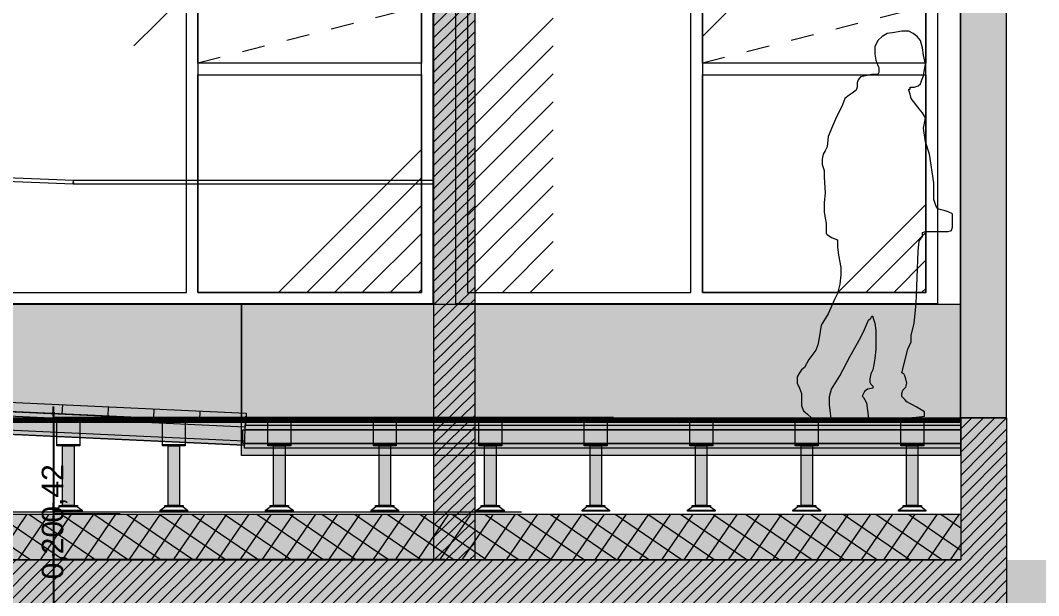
# Model space of a CAD drawing. Header units: metres. Extents: x 1838950 to 1842843, y 5171318 to 5174224.
# Drawn here: x 1840992.116 to 1840996.557, y 5171440.326 to 5171442.836 of the extents above; entities that cross this region are included whole.
import ezdxf

# ---------------------------------------------------------------- set-up
doc = ezdxf.new("R2010")
doc.units = ezdxf.units.M
doc.header["$LTSCALE"] = 0.0254
doc.header["$PDMODE"] = 1
doc.header["$PDSIZE"] = -2
doc.linetypes.add('ACAD_ISO03W100', pattern=[0.295275590551181, 0.1181102362204724, -0.1771653543307086])
doc.layers.get('0').update_dxf_attribs({"lineweight": 18})
doc.layers.get('DEFPOINTS').update_dxf_attribs({"lineweight": 18})
for name, color, linetype, lineweight in [('B BATI-murs', 7, 'Continuous', 35), ('B GÈnÈral_Hatch', 7, 'Continuous', 5), ('B Général', 7, 'Continuous', 5), ('C ANNOTATIONS-cotation', 7, 'Continuous', 5), ('Cotation', 7, 'Continuous', 5), ('Général', 7, 'Continuous', 5)]:
    doc.layers.add(name, color=color, linetype=linetype, lineweight=lineweight)
doc.styles.add('Arial', font='arial.ttf')
doc.dimstyles.new('100é', dxfattribs={"dimtxt": 302.065972222221, "dimasz": 0.0001240234375, "dimexe": 0, "dimexo": 2.499999999999999e-06, "dimgap": 1e-07, "dimtad": 1, "dimzin": 3, "dimtxsty": 'Arial', "dimblk": 'VW_FILLEDARROW-2', "dimblk1": 'VW_FILLEDARROW-2', "dimblk2": 'VW_FILLEDARROW-2', "dimcen": 0, "dimdle": 1e-06, "dimazin": 0, "dimtfac": 1, "dimtix": 1, "dimtmove": 0, "dimatfit": 0, "dimldrblk": 'VW_FILLEDARROW-2', "dimfxl": 1, "dimfrac": 2, "dimtolj": 1, "dimtzin": 3, "dimarcsym": 0})
pattern_1 = [(0, (0.005291666661738418, -0.00705555555637693), (0.003527777774492279, -0.004409722221811535), [])]
pattern_2 = [(-135, (0, 0), (2.4384, 0), [3.448418350490555, -3.448418350490555]), (-135, (0, 0.12192), (2.4384, 0), [4.176793274481169, -2.72004342649994]), (-135, (0, 0.6095999999999999), (2.4384, 0), [3.448418350490555, -3.448418350490555]), (-135, (0, 0.73152), (2.4384, 0), [3.051505398349092, -3.845331302632017]), (-135, (0, 0.4876799999999999), (2.4384, 0), [0.8621045876226386, -0.8621045876226386]), (-135, (0, 0.85344), (2.4384, 0), [2.298945566993703, -4.597891133987406]), (-135, (0, 0.9753599999999999), (2.4384, 0), [2.298945566993703, -4.597891133987406]), (-135, (0, 1.09728), (2.4384, 0), [2.298945566993703, -4.597891133987406]), (-135, (0, 1.2192), (2.4384, 0), [2.298945566993703, -4.597891133987406]), (-135, (0, 0.36576), (2.4384, 0), [4.597891133987406, -2.298945566993703]), (-135, (0, 0.24384), (2.4384, 0), [5.003172247992726, -1.893664452988383])]
pattern_3 = [(45, (0, 0), (0.02425347222222122, -0.02645833333333338), [])]

# ---------------------------------------------------------------- blocks, each defined once
blk = doc.blocks.new('F Passerelle-4')
at = {"layer": 'B Général', "linetype": 'Continuous', "lineweight": 5}
h = blk.add_hatch(dxfattribs=at)
h.set_pattern_fill('H_VERRE', style=0, pattern_type=2)
h.set_pattern_definition(pattern_2)
h.paths.add_polyline_path([(-1, -1.051411797111934), (-0.02499889889848418, -1.051411797111934), (-0.02499889889848418, 1.048652293227195), (-1, 1.048545895445122)])
h = blk.add_hatch(dxfattribs=at)
h.set_pattern_fill('H_VERRE', style=0, pattern_type=2)
h.set_pattern_definition(pattern_2)
h.paths.add_polyline_path([(0.025, 1.048652293227195), (1, 1.048652293227195), (1, -0.05142930810581674), (0.025, -0.05142930810581674)])
h = blk.add_hatch(dxfattribs=at)
h.set_pattern_fill('H_VERRE', style=0, pattern_type=2)
h.set_pattern_definition(pattern_2)
h.paths.add_polyline_path([(0.025, -0.1014293081058167), (1, -0.1014293081058167), (1, -1.051411797111933), (0.025, -1.051411797111933)])
at = {"layer": 'B Général', "color": 7, "linetype": 'Continuous', "lineweight": 5, "flags": 128}
for points in [[(1.05, 1.098588202888066), (1.05, -1.101411797111933), (-1.05, -1.101411797111933), (-1.05, 1.098588202888066)], [(-0.02499994183177478, 1.048652293227195), (-1, 1.048652293227194), (-1, -1.051475887451062), (-0.02499749548142427, -1.051475887451062)], [(0.025, 1.048652293227195), (1, 1.048652293227195), (1, -0.05142930810581674), (0.025, -0.05142930810581674)], [(1, -1.051475887451062), (1, 1.048652293227195), (0.025, 1.048652293227195), (0.025, -1.051475887451062)], [(0.025, -0.1014293081058167), (1, -0.1014293081058167), (1, -1.051411797111933), (0.025, -1.051411797111933)]]:
    blk.add_lwpolyline(points, close=True, dxfattribs=at)
at = {"layer": 'B Général', "color": 9, "linetype": 'Continuous', "lineweight": 5, "true_color": 0xbbbbbb, "flags": 128}
blk.add_lwpolyline([(-1, -1.051411797111934), (-0.02499889889848418, -1.051411797111934), (-0.02499889889848418, 1.048652293227195), (-1, 1.048545895445122)], close=True, dxfattribs=at)
at = {"layer": 'Cotation', "color": 7, "linetype": 'ACAD_ISO03W100', "lineweight": 5, "flags": 128}
blk.add_lwpolyline([(0.025, 1.048652293227195), (1, 0.1985655869003531), (0.025, -0.05142930810581674)], dxfattribs=at)
blk = doc.blocks.new('Groupe-1-5')
at = {"layer": 'B Général', "color": 7, "linetype": 'Continuous', "lineweight": 5, "flags": 128}
for points in [[(88.02684509614951, -49.86794673651954), (76.3848421292654, -49.40358935401134), (76.38644426404868, -49.41892456020051), (88.02564945538613, -49.8831703495633)], [(89.5982963045744, -49.86794673651958), (88.02624587948864, -49.86794673651954), (88.0265443400169, -49.88320590608616), (89.59821697407737, -49.88320590608617)]]:
    blk.add_lwpolyline(points, close=True, dxfattribs=at)
at = {"layer": 'B Général', "color": 7}
for p in [(88.54484212905722, -49.30511255699522), (90.74484212905722, -49.30511255699522)]:
    blk.add_blockref('F Passerelle-4', p, dxfattribs=at)
blk = doc.blocks.new('Groupe-2-1-5')
at = {"layer": 'B Général', "linetype": 'Continuous', "lineweight": 0, "true_color": 0xeeeeee}
for points in [[(76.38484212907939, -50.40738458440924), (88.75984212907939, -50.40738458440924), (88.75984212907939, -50.90738458440924), (76.38484212907939, -50.90738458440924)], [(88.75984212907939, -50.40738458440924), (91.89484212606145, -50.40738458440924), (91.89484212606145, -51.06738458440924), (88.75984212907939, -51.06738458440924)]]:
    blk.add_hatch(color=7, dxfattribs=at).paths.add_polyline_path(points)
at = {"layer": 'B Général', "linetype": 'Continuous', "lineweight": 0, "true_color": 0xddba99}
blk.add_hatch(color=31, dxfattribs=at).paths.add_polyline_path([(78.88426039418678, -50.42507034672567), (88.77999357823839, -50.88368626705373), (88.77814177327743, -50.92364337929155), (78.88240858922582, -50.46502745896351)])
at = {"layer": 'B Général', "linetype": 'Continuous', "lineweight": 0, "true_color": 0xaaaaaa}
for points in [[(78.88715685884218, -50.46526162516111), (88.77619020052083, -50.92356704253627), (88.77156068811841, -51.02345982313085), (78.88252734643976, -50.56515440575569)], [(88.76621679855359, -50.9561102359296), (91.89484212606145, -50.9561102359296), (91.89484212606145, -51.01617262160472), (88.76621679855359, -51.01617262160472)]]:
    blk.add_hatch(color=253, dxfattribs=at).paths.add_polyline_path(points)
at = {"layer": 'B Général', "linetype": 'Continuous', "lineweight": 0, "true_color": 0x777777}
for points in [[(78.88477405497288, -50.46515119455756), (88.77661130816921, -50.92358655869285), (88.77568540568872, -50.94356511481178), (78.8838481524924, -50.48512975067649)], [(78.8833827193843, -50.54517258095862), (88.77288085962293, -51.00349953933743), (88.77194886182322, -51.02360961651775), (78.8824507215846, -50.56528265813895)], [(88.77621749327147, -50.9361102359296), (91.89484212606145, -50.9361102359296), (91.89484212606145, -50.9561102359296), (88.77621749327147, -50.9561102359296)], [(88.77263314065463, -51.01617262160472), (91.89484212606145, -51.01617262160472), (91.89484212606145, -51.03617262160473), (88.77263314065463, -51.03617262160473)]]:
    blk.add_hatch(color=8, dxfattribs=at).paths.add_polyline_path(points)
at = {"layer": 'B Général', "linetype": 'Continuous', "lineweight": 5, "true_color": 0x808080}
h = blk.add_hatch(dxfattribs=at)
h.set_pattern_fill('BOIS FIL HOR', color=8, style=0, pattern_type=2)
h.set_pattern_definition(pattern_1)
h.paths.add_polyline_path([(88.28455237907869, -50.90368290777899), (88.64885484635516, -50.90368290777899), (88.64885484635516, -50.923682907779), (88.28455237907869, -50.923682907779)])
h = blk.add_hatch(dxfattribs=at)
h.set_pattern_fill('BOIS FIL HOR', color=8, style=0, pattern_type=2)
h.set_pattern_definition(pattern_1)
h.paths.add_polyline_path([(88.64885484635516, -50.90368290777899), (89.01315731363165, -50.90368290777899), (89.01315731363165, -50.923682907779), (88.64885484635516, -50.923682907779)])
h = blk.add_hatch(dxfattribs=at)
h.set_pattern_fill('BOIS FIL HOR', color=8, style=0, pattern_type=2)
h.set_pattern_definition(pattern_1)
h.paths.add_polyline_path([(89.01315731363165, -50.90368290777899), (91.89484212606145, -50.90368290777899), (91.89484212606145, -50.923682907779), (89.01315731363165, -50.923682907779)])
at = {"layer": 'B Général', "color": 7, "linetype": 'Continuous', "lineweight": 5}
for p, q in [((87.97847085010252, -50.84653984477354), (87.97661904514158, -50.88649695701136)), ((88.17825641129168, -50.85579886957832), (88.17640460633073, -50.89575598181614)), ((88.37804197248084, -50.86505789438311), (88.3761901675199, -50.90501500662092)), ((88.57782753366999, -50.8743169191879), (88.57597572870904, -50.91427403142571)), ((88.77703215212229, -50.8961111702334), (88.77518034716134, -50.93606828247121)), ((88.77703215212229, -50.8961111702334), (88.77675865309446, -50.9361414287691))]:
    blk.add_line(p, q, dxfattribs=at)
at = {"layer": 'B Général', "color": 7, "linetype": 'Continuous', "lineweight": 5, "flags": 128}
for points in [[(76.38484212907939, -50.40738458440924), (88.75984212907939, -50.40738458440924), (88.75984212907939, -50.90738458440924), (76.38484212907939, -50.90738458440924)], [(78.88426039418678, -50.42507034672567), (88.77999357823839, -50.88368626705373), (88.77814177327743, -50.92364337929155), (78.88240858922582, -50.46502745896351)], [(88.75984212907939, -50.40738458440924), (91.89484212606145, -50.40738458440924), (91.89484212606145, -51.06738458440924), (88.75984212907939, -51.06738458440924)], [(78.88715685884218, -50.46526162516111), (88.77619020052083, -50.92356704253627), (88.77156068811841, -51.02345982313085), (78.88252734643976, -50.56515440575569)], [(78.88477405497288, -50.46515119455756), (88.77661130816921, -50.92358655869285), (88.77568540568872, -50.94356511481178), (78.8838481524924, -50.48512975067649)], [(78.8833827193843, -50.54517258095862), (88.77288085962293, -51.00349953933743), (88.77194886182322, -51.02360961651775), (78.8824507215846, -50.56528265813895)], [(88.76621679855359, -50.9561102359296), (91.89484212606145, -50.9561102359296), (91.89484212606145, -51.01617262160472), (88.76621679855359, -51.01617262160472)], [(88.77621749327147, -50.9361102359296), (91.89484212606145, -50.9361102359296), (91.89484212606145, -50.9561102359296), (88.77621749327147, -50.9561102359296)], [(88.77263314065463, -51.01617262160472), (91.89484212606145, -51.01617262160472), (91.89484212606145, -51.03617262160473), (88.77263314065463, -51.03617262160473)]]:
    blk.add_lwpolyline(points, close=True, dxfattribs=at)
at = {"layer": 'B Général', "flags": 128}
for points in [[(88.28455237907869, -50.90368290777899), (88.64885484635516, -50.90368290777899), (88.64885484635516, -50.923682907779), (88.28455237907869, -50.923682907779)], [(88.64885484635516, -50.90368290777899), (89.01315731363165, -50.90368290777899), (89.01315731363165, -50.923682907779), (88.64885484635516, -50.923682907779)], [(89.01315731363165, -50.90368290777899), (91.89484212606145, -50.90368290777899), (91.89484212606145, -50.923682907779), (89.01315731363165, -50.923682907779)]]:
    blk.add_lwpolyline(points, close=True, dxfattribs=at)
at = {"layer": 'B Général', "color": 7}
blk.add_blockref('Groupe-1-5', (0, 0), dxfattribs=at)
blk = doc.blocks.new('Groupe-159-1-5')
at = {"layer": 'B BATI-murs', "linetype": 'Continuous', "lineweight": 0}
for points in [[(87.95482911530522, -51.02126381688357), (88.05482911530521, -51.02126381688357), (88.05482911530521, -51.02626381688357), (87.95482911530522, -51.02626381688357)], [(87.97982911530521, -51.02626381688357), (88.02982911530522, -51.02626381688357), (88.02982911530522, -51.28626381717912), (87.97982911530521, -51.28626381717912)], [(87.9648291153052, -51.28626381717912), (88.0448291153052, -51.28626381717912), (88.0448291153052, -51.29126381717912), (87.9648291153052, -51.29126381717912)], [(87.94482911530521, -51.30626381717912), (88.06482911530522, -51.30626381717912), (88.06482911530522, -51.31126381717912), (87.94482911530521, -51.31126381717912)]]:
    blk.add_hatch(color=7, dxfattribs=at).paths.add_polyline_path(points)
at = {"layer": 'B BATI-murs', "color": 7, "linetype": 'Continuous', "lineweight": 13}
for p, q in [((87.94482911530521, -51.30626381717912), (87.9648291153052, -51.29126381717912)), ((88.0448291153052, -51.29126381717912), (88.06482911530522, -51.30626381717912))]:
    blk.add_line(p, q, dxfattribs=at)
at = {"layer": 'B BATI-murs', "color": 7, "linetype": 'Continuous', "lineweight": 13, "flags": 128}
for points in [[(87.95482911530522, -51.02126381688357), (88.05482911530521, -51.02126381688357), (88.05482911530521, -51.02626381688357), (87.95482911530522, -51.02626381688357)], [(87.97982911530521, -51.02626381688357), (88.02982911530522, -51.02626381688357), (88.02982911530522, -51.28626381717912), (87.97982911530521, -51.28626381717912)], [(87.9648291153052, -51.28626381717912), (88.0448291153052, -51.28626381717912), (88.0448291153052, -51.29126381717912), (87.9648291153052, -51.29126381717912)], [(87.94482911530521, -51.30626381717912), (88.06482911530522, -51.30626381717912), (88.06482911530522, -51.31126381717912), (87.94482911530521, -51.31126381717912)]]:
    blk.add_lwpolyline(points, close=True, dxfattribs=at)
blk = doc.blocks.new('Groupe-160-1-5')
at = {"layer": 'B BATI-murs', "linetype": 'Continuous', "lineweight": 0}
for points in [[(88.4148291153052, -51.02126381688357), (88.5148291153052, -51.02126381688357), (88.5148291153052, -51.02626381688357), (88.4148291153052, -51.02626381688357)], [(88.4398291153052, -51.02626381688357), (88.4898291153052, -51.02626381688357), (88.4898291153052, -51.28626381717912), (88.4398291153052, -51.28626381717912)], [(88.4248291153052, -51.28626381717912), (88.5048291153052, -51.28626381717912), (88.5048291153052, -51.29126381717912), (88.4248291153052, -51.29126381717912)], [(88.4048291153052, -51.30626381717912), (88.5248291153052, -51.30626381717912), (88.5248291153052, -51.31126381717912), (88.4048291153052, -51.31126381717912)]]:
    blk.add_hatch(color=7, dxfattribs=at).paths.add_polyline_path(points)
at = {"layer": 'B BATI-murs', "color": 7, "linetype": 'Continuous', "lineweight": 13}
for p, q in [((88.4048291153052, -51.30626381717912), (88.4248291153052, -51.29126381717912)), ((88.5048291153052, -51.29126381717912), (88.5248291153052, -51.30626381717912))]:
    blk.add_line(p, q, dxfattribs=at)
at = {"layer": 'B BATI-murs', "color": 7, "linetype": 'Continuous', "lineweight": 13, "flags": 128}
for points in [[(88.4148291153052, -51.02126381688357), (88.5148291153052, -51.02126381688357), (88.5148291153052, -51.02626381688357), (88.4148291153052, -51.02626381688357)], [(88.4398291153052, -51.02626381688357), (88.4898291153052, -51.02626381688357), (88.4898291153052, -51.28626381717912), (88.4398291153052, -51.28626381717912)], [(88.4248291153052, -51.28626381717912), (88.5048291153052, -51.28626381717912), (88.5048291153052, -51.29126381717912), (88.4248291153052, -51.29126381717912)], [(88.4048291153052, -51.30626381717912), (88.5248291153052, -51.30626381717912), (88.5248291153052, -51.31126381717912), (88.4048291153052, -51.31126381717912)]]:
    blk.add_lwpolyline(points, close=True, dxfattribs=at)
blk = doc.blocks.new('Groupe-161-1-5')
at = {"layer": 'B BATI-murs', "linetype": 'Continuous', "lineweight": 0}
for points in [[(88.8748291153052, -51.02126381688357), (88.9748291153052, -51.02126381688357), (88.9748291153052, -51.02626381688357), (88.8748291153052, -51.02626381688357)], [(88.8998291153052, -51.02626381688357), (88.94982911530519, -51.02626381688357), (88.94982911530519, -51.28626381717912), (88.8998291153052, -51.28626381717912)], [(88.8848291153052, -51.28626381717912), (88.96482911530519, -51.28626381717912), (88.96482911530519, -51.29126381717912), (88.8848291153052, -51.29126381717912)], [(88.8648291153052, -51.30626381717912), (88.9848291153052, -51.30626381717912), (88.9848291153052, -51.31126381717912), (88.8648291153052, -51.31126381717912)]]:
    blk.add_hatch(color=7, dxfattribs=at).paths.add_polyline_path(points)
at = {"layer": 'B BATI-murs', "color": 7, "linetype": 'Continuous', "lineweight": 13}
for p, q in [((88.8648291153052, -51.30626381717912), (88.8848291153052, -51.29126381717912)), ((88.96482911530519, -51.29126381717912), (88.9848291153052, -51.30626381717912))]:
    blk.add_line(p, q, dxfattribs=at)
at = {"layer": 'B BATI-murs', "color": 7, "linetype": 'Continuous', "lineweight": 13, "flags": 128}
for points in [[(88.8748291153052, -51.02126381688357), (88.9748291153052, -51.02126381688357), (88.9748291153052, -51.02626381688357), (88.8748291153052, -51.02626381688357)], [(88.8998291153052, -51.02626381688357), (88.94982911530519, -51.02626381688357), (88.94982911530519, -51.28626381717912), (88.8998291153052, -51.28626381717912)], [(88.8848291153052, -51.28626381717912), (88.96482911530519, -51.28626381717912), (88.96482911530519, -51.29126381717912), (88.8848291153052, -51.29126381717912)], [(88.8648291153052, -51.30626381717912), (88.9848291153052, -51.30626381717912), (88.9848291153052, -51.31126381717912), (88.8648291153052, -51.31126381717912)]]:
    blk.add_lwpolyline(points, close=True, dxfattribs=at)
blk = doc.blocks.new('Groupe-162-1-5')
at = {"layer": 'B BATI-murs', "linetype": 'Continuous', "lineweight": 0}
for points in [[(89.3348291153052, -51.02126381688357), (89.43482911530519, -51.02126381688357), (89.43482911530519, -51.02626381688357), (89.3348291153052, -51.02626381688357)], [(89.3598291153052, -51.02626381688357), (89.4098291153052, -51.02626381688357), (89.4098291153052, -51.28626381717912), (89.3598291153052, -51.28626381717912)], [(89.3448291153052, -51.28626381717912), (89.4248291153052, -51.28626381717912), (89.4248291153052, -51.29126381717912), (89.3448291153052, -51.29126381717912)], [(89.32482911530519, -51.30626381717912), (89.4448291153052, -51.30626381717912), (89.4448291153052, -51.31126381717912), (89.32482911530519, -51.31126381717912)]]:
    blk.add_hatch(color=7, dxfattribs=at).paths.add_polyline_path(points)
at = {"layer": 'B BATI-murs', "color": 7, "linetype": 'Continuous', "lineweight": 13}
for p, q in [((89.32482911530519, -51.30626381717912), (89.3448291153052, -51.29126381717912)), ((89.4248291153052, -51.29126381717912), (89.4448291153052, -51.30626381717912))]:
    blk.add_line(p, q, dxfattribs=at)
at = {"layer": 'B BATI-murs', "color": 7, "linetype": 'Continuous', "lineweight": 13, "flags": 128}
for points in [[(89.3348291153052, -51.02126381688357), (89.43482911530519, -51.02126381688357), (89.43482911530519, -51.02626381688357), (89.3348291153052, -51.02626381688357)], [(89.3598291153052, -51.02626381688357), (89.4098291153052, -51.02626381688357), (89.4098291153052, -51.28626381717912), (89.3598291153052, -51.28626381717912)], [(89.3448291153052, -51.28626381717912), (89.4248291153052, -51.28626381717912), (89.4248291153052, -51.29126381717912), (89.3448291153052, -51.29126381717912)], [(89.32482911530519, -51.30626381717912), (89.4448291153052, -51.30626381717912), (89.4448291153052, -51.31126381717912), (89.32482911530519, -51.31126381717912)]]:
    blk.add_lwpolyline(points, close=True, dxfattribs=at)
blk = doc.blocks.new('Groupe-163-1-5')
at = {"layer": 'B BATI-murs', "linetype": 'Continuous', "lineweight": 0}
for points in [[(89.79482911530519, -51.02126381688357), (89.8948291153052, -51.02126381688357), (89.8948291153052, -51.02626381688357), (89.79482911530519, -51.02626381688357)], [(89.8198291153052, -51.02626381688357), (89.8698291153052, -51.02626381688357), (89.8698291153052, -51.28626381717912), (89.8198291153052, -51.28626381717912)], [(89.8048291153052, -51.28626381717912), (89.8848291153052, -51.28626381717912), (89.8848291153052, -51.29126381717912), (89.8048291153052, -51.29126381717912)], [(89.7848291153052, -51.30626381717912), (89.9048291153052, -51.30626381717912), (89.9048291153052, -51.31126381717912), (89.7848291153052, -51.31126381717912)]]:
    blk.add_hatch(color=7, dxfattribs=at).paths.add_polyline_path(points)
at = {"layer": 'B BATI-murs', "color": 7, "linetype": 'Continuous', "lineweight": 13}
for p, q in [((89.7848291153052, -51.30626381717912), (89.8048291153052, -51.29126381717912)), ((89.8848291153052, -51.29126381717912), (89.9048291153052, -51.30626381717912))]:
    blk.add_line(p, q, dxfattribs=at)
at = {"layer": 'B BATI-murs', "color": 7, "linetype": 'Continuous', "lineweight": 13, "flags": 128}
for points in [[(89.79482911530519, -51.02126381688357), (89.8948291153052, -51.02126381688357), (89.8948291153052, -51.02626381688357), (89.79482911530519, -51.02626381688357)], [(89.8198291153052, -51.02626381688357), (89.8698291153052, -51.02626381688357), (89.8698291153052, -51.28626381717912), (89.8198291153052, -51.28626381717912)], [(89.8048291153052, -51.28626381717912), (89.8848291153052, -51.28626381717912), (89.8848291153052, -51.29126381717912), (89.8048291153052, -51.29126381717912)], [(89.7848291153052, -51.30626381717912), (89.9048291153052, -51.30626381717912), (89.9048291153052, -51.31126381717912), (89.7848291153052, -51.31126381717912)]]:
    blk.add_lwpolyline(points, close=True, dxfattribs=at)
blk = doc.blocks.new('Groupe-164-1-5')
at = {"layer": 'B BATI-murs', "linetype": 'Continuous', "lineweight": 0}
for points in [[(90.2548291153052, -51.02126381688357), (90.3548291153052, -51.02126381688357), (90.3548291153052, -51.02626381688357), (90.2548291153052, -51.02626381688357)], [(90.2798291153052, -51.02626381688357), (90.3298291153052, -51.02626381688357), (90.3298291153052, -51.28626381717912), (90.2798291153052, -51.28626381717912)], [(90.2648291153052, -51.28626381717912), (90.3448291153052, -51.28626381717912), (90.3448291153052, -51.29126381717912), (90.2648291153052, -51.29126381717912)], [(90.2448291153052, -51.30626381717912), (90.3648291153052, -51.30626381717912), (90.3648291153052, -51.31126381717912), (90.2448291153052, -51.31126381717912)]]:
    blk.add_hatch(color=7, dxfattribs=at).paths.add_polyline_path(points)
at = {"layer": 'B BATI-murs', "color": 7, "linetype": 'Continuous', "lineweight": 13}
for p, q in [((90.2448291153052, -51.30626381717912), (90.2648291153052, -51.29126381717912)), ((90.3448291153052, -51.29126381717912), (90.3648291153052, -51.30626381717912))]:
    blk.add_line(p, q, dxfattribs=at)
at = {"layer": 'B BATI-murs', "color": 7, "linetype": 'Continuous', "lineweight": 13, "flags": 128}
for points in [[(90.2548291153052, -51.02126381688357), (90.3548291153052, -51.02126381688357), (90.3548291153052, -51.02626381688357), (90.2548291153052, -51.02626381688357)], [(90.2798291153052, -51.02626381688357), (90.3298291153052, -51.02626381688357), (90.3298291153052, -51.28626381717912), (90.2798291153052, -51.28626381717912)], [(90.2648291153052, -51.28626381717912), (90.3448291153052, -51.28626381717912), (90.3448291153052, -51.29126381717912), (90.2648291153052, -51.29126381717912)], [(90.2448291153052, -51.30626381717912), (90.3648291153052, -51.30626381717912), (90.3648291153052, -51.31126381717912), (90.2448291153052, -51.31126381717912)]]:
    blk.add_lwpolyline(points, close=True, dxfattribs=at)
blk = doc.blocks.new('Groupe-165-1-5')
at = {"layer": 'B BATI-murs', "linetype": 'Continuous', "lineweight": 0}
for points in [[(90.71482911530519, -51.02126381688357), (90.8148291153052, -51.02126381688357), (90.8148291153052, -51.02626381688357), (90.71482911530519, -51.02626381688357)], [(90.7398291153052, -51.02626381688357), (90.7898291153052, -51.02626381688357), (90.7898291153052, -51.28626381717912), (90.7398291153052, -51.28626381717912)], [(90.7248291153052, -51.28626381717912), (90.8048291153052, -51.28626381717912), (90.8048291153052, -51.29126381717912), (90.7248291153052, -51.29126381717912)], [(90.7048291153052, -51.30626381717912), (90.82482911530519, -51.30626381717912), (90.82482911530519, -51.31126381717912), (90.7048291153052, -51.31126381717912)]]:
    blk.add_hatch(color=7, dxfattribs=at).paths.add_polyline_path(points)
at = {"layer": 'B BATI-murs', "color": 7, "linetype": 'Continuous', "lineweight": 13}
for p, q in [((90.7048291153052, -51.30626381717912), (90.7248291153052, -51.29126381717912)), ((90.8048291153052, -51.29126381717912), (90.82482911530519, -51.30626381717912))]:
    blk.add_line(p, q, dxfattribs=at)
at = {"layer": 'B BATI-murs', "color": 7, "linetype": 'Continuous', "lineweight": 13, "flags": 128}
for points in [[(90.71482911530519, -51.02126381688357), (90.8148291153052, -51.02126381688357), (90.8148291153052, -51.02626381688357), (90.71482911530519, -51.02626381688357)], [(90.7398291153052, -51.02626381688357), (90.7898291153052, -51.02626381688357), (90.7898291153052, -51.28626381717912), (90.7398291153052, -51.28626381717912)], [(90.7248291153052, -51.28626381717912), (90.8048291153052, -51.28626381717912), (90.8048291153052, -51.29126381717912), (90.7248291153052, -51.29126381717912)], [(90.7048291153052, -51.30626381717912), (90.82482911530519, -51.30626381717912), (90.82482911530519, -51.31126381717912), (90.7048291153052, -51.31126381717912)]]:
    blk.add_lwpolyline(points, close=True, dxfattribs=at)
blk = doc.blocks.new('Groupe-166-1-5')
at = {"layer": 'B BATI-murs', "linetype": 'Continuous', "lineweight": 0}
for points in [[(91.1748291153052, -51.02126381688357), (91.2748291153052, -51.02126381688357), (91.2748291153052, -51.02626381688357), (91.1748291153052, -51.02626381688357)], [(91.19982911530519, -51.02626381688357), (91.2498291153052, -51.02626381688357), (91.2498291153052, -51.28626381717912), (91.19982911530519, -51.28626381717912)], [(91.18482911530519, -51.28626381717912), (91.2648291153052, -51.28626381717912), (91.2648291153052, -51.29126381717912), (91.18482911530519, -51.29126381717912)], [(91.1648291153052, -51.30626381717912), (91.2848291153052, -51.30626381717912), (91.2848291153052, -51.31126381717912), (91.1648291153052, -51.31126381717912)]]:
    blk.add_hatch(color=7, dxfattribs=at).paths.add_polyline_path(points)
at = {"layer": 'B BATI-murs', "color": 7, "linetype": 'Continuous', "lineweight": 13}
for p, q in [((91.1648291153052, -51.30626381717912), (91.18482911530519, -51.29126381717912)), ((91.2648291153052, -51.29126381717912), (91.2848291153052, -51.30626381717912))]:
    blk.add_line(p, q, dxfattribs=at)
at = {"layer": 'B BATI-murs', "color": 7, "linetype": 'Continuous', "lineweight": 13, "flags": 128}
for points in [[(91.1748291153052, -51.02126381688357), (91.2748291153052, -51.02126381688357), (91.2748291153052, -51.02626381688357), (91.1748291153052, -51.02626381688357)], [(91.19982911530519, -51.02626381688357), (91.2498291153052, -51.02626381688357), (91.2498291153052, -51.28626381717912), (91.19982911530519, -51.28626381717912)], [(91.18482911530519, -51.28626381717912), (91.2648291153052, -51.28626381717912), (91.2648291153052, -51.29126381717912), (91.18482911530519, -51.29126381717912)], [(91.1648291153052, -51.30626381717912), (91.2848291153052, -51.30626381717912), (91.2848291153052, -51.31126381717912), (91.1648291153052, -51.31126381717912)]]:
    blk.add_lwpolyline(points, close=True, dxfattribs=at)
blk = doc.blocks.new('Groupe-167-1-5')
at = {"layer": 'B BATI-murs', "linetype": 'Continuous', "lineweight": 0}
for points in [[(91.6348291153052, -51.02126381688357), (91.7348291153052, -51.02126381688357), (91.7348291153052, -51.02626381688357), (91.6348291153052, -51.02626381688357)], [(91.6598291153052, -51.02626381688357), (91.7098291153052, -51.02626381688357), (91.7098291153052, -51.28626381717912), (91.6598291153052, -51.28626381717912)], [(91.6448291153052, -51.28626381717912), (91.7248291153052, -51.28626381717912), (91.7248291153052, -51.29126381717912), (91.6448291153052, -51.29126381717912)], [(91.6248291153052, -51.30626381717912), (91.7448291153052, -51.30626381717912), (91.7448291153052, -51.31126381717912), (91.6248291153052, -51.31126381717912)]]:
    blk.add_hatch(color=7, dxfattribs=at).paths.add_polyline_path(points)
at = {"layer": 'B BATI-murs', "color": 7, "linetype": 'Continuous', "lineweight": 13}
for p, q in [((91.6248291153052, -51.30626381717912), (91.6448291153052, -51.29126381717912)), ((91.7248291153052, -51.29126381717912), (91.7448291153052, -51.30626381717912))]:
    blk.add_line(p, q, dxfattribs=at)
at = {"layer": 'B BATI-murs', "color": 7, "linetype": 'Continuous', "lineweight": 13, "flags": 128}
for points in [[(91.6348291153052, -51.02126381688357), (91.7348291153052, -51.02126381688357), (91.7348291153052, -51.02626381688357), (91.6348291153052, -51.02626381688357)], [(91.6598291153052, -51.02626381688357), (91.7098291153052, -51.02626381688357), (91.7098291153052, -51.28626381717912), (91.6598291153052, -51.28626381717912)], [(91.6448291153052, -51.28626381717912), (91.7248291153052, -51.28626381717912), (91.7248291153052, -51.29126381717912), (91.6448291153052, -51.29126381717912)], [(91.6248291153052, -51.30626381717912), (91.7448291153052, -51.30626381717912), (91.7448291153052, -51.31126381717912), (91.6248291153052, -51.31126381717912)]]:
    blk.add_lwpolyline(points, close=True, dxfattribs=at)
blk = doc.blocks.new('Groupe-172-1-5')
at = {"layer": 'B Général', "linetype": 'Continuous', "lineweight": 5, "true_color": 0x808080}
h = blk.add_hatch(dxfattribs=at)
h.set_pattern_fill('BOIS FIL HOR', color=8, style=0, pattern_type=2)
h.set_pattern_definition(pattern_1)
h.paths.add_polyline_path([(84.42484862251834, -50.90368290777899), (89.99181410295432, -50.90368290777899), (89.99181410295432, -50.923682907779), (84.42484862251834, -50.923682907779)])
h = blk.add_hatch(dxfattribs=at)
h.set_pattern_fill('BOIS FIL HOR', color=8, style=0, pattern_type=2)
h.set_pattern_definition(pattern_1)
h.paths.add_polyline_path([(90.17023002926797, -50.90321531394842), (91.89671906355301, -50.90321531394842), (91.89671906355301, -50.92321531394841), (90.17023002926797, -50.92321531394841)])
at = {"layer": 'B Général', "flags": 128}
for points in [[(84.42484862251834, -50.90368290777899), (89.99181410295432, -50.90368290777899), (89.99181410295432, -50.923682907779), (84.42484862251834, -50.923682907779)], [(90.17023002926797, -50.90321531394842), (91.89671906355301, -50.90321531394842), (91.89671906355301, -50.92321531394841), (90.17023002926797, -50.92321531394841)]]:
    blk.add_lwpolyline(points, close=True, dxfattribs=at)
at = {"layer": 'Général', "color": 7, "linetype": 'Continuous', "lineweight": 5, "flags": 128}
for points in [[(87.9548291153052, -50.92126381688357), (88.0548291153052, -50.92126381688357), (88.0548291153052, -51.02126381688357), (87.9548291153052, -51.02126381688357)], [(88.4148291153052, -50.92126381688357), (88.5148291153052, -50.92126381688357), (88.5148291153052, -51.02126381688357), (88.4148291153052, -51.02126381688357)], [(88.8748291153052, -50.92126381688357), (88.9748291153052, -50.92126381688357), (88.9748291153052, -51.02126381688357), (88.8748291153052, -51.02126381688357)], [(89.3348291153052, -50.92126381688357), (89.43482911530519, -50.92126381688357), (89.43482911530519, -51.02126381688357), (89.3348291153052, -51.02126381688357)], [(89.79482911530519, -50.92126381688357), (89.8948291153052, -50.92126381688357), (89.8948291153052, -51.02126381688357), (89.79482911530519, -51.02126381688357)], [(90.2548291153052, -50.92126381688357), (90.3548291153052, -50.92126381688357), (90.3548291153052, -51.02126381688357), (90.2548291153052, -51.02126381688357)], [(90.71482911530519, -50.92126381688357), (90.8148291153052, -50.92126381688357), (90.8148291153052, -51.02126381688357), (90.71482911530519, -51.02126381688357)], [(91.1748291153052, -50.92126381688357), (91.2748291153052, -50.92126381688357), (91.2748291153052, -51.02126381688357), (91.1748291153052, -51.02126381688357)], [(91.6348291153052, -50.92126381688357), (91.7348291153052, -50.92126381688357), (91.7348291153052, -51.02126381688357), (91.6348291153052, -51.02126381688357)]]:
    blk.add_lwpolyline(points, close=True, dxfattribs=at)
at = {"layer": 'Général', "color": 7}
for name in ['Groupe-159-1-5', 'Groupe-160-1-5', 'Groupe-161-1-5', 'Groupe-162-1-5', 'Groupe-163-1-5', 'Groupe-164-1-5', 'Groupe-165-1-5', 'Groupe-166-1-5', 'Groupe-167-1-5']:
    blk.add_blockref(name, (0, 0), dxfattribs=at)
blk = doc.blocks.new('Homme 20PN-4')
at = {"layer": 'B Général', "color": 7, "linetype": 'Continuous', "lineweight": 5, "flags": 128}
blk.add_lwpolyline([(-0.1467481130287499, 1.700312688611972), (-0.1151845902065563, 1.700312688611972), (-0.08362106738436224, 1.695811585079991), (-0.05205754456216841, 1.69131048154801), (-0.02951217111774407, 1.677807170952067), (-0.01147587236220446, 1.659802756824144), (0.002051351704450134, 1.632796135632259), (0.002051351704450134, 1.601288410908392), (-0.002457722984434595, 1.574281789716508), (-0.01147587236220446, 1.551776272056603), (-0.01598494705108948, 1.542774064992641), (-0.01598494705108948, 1.529270754396699), (-0.01598494705108948, 1.520268547332737), (-0.01147587236220446, 1.511266340268775), (0.01557857577110439, 1.511266340268775), (0.04263302390441388, 1.506765236736794), (0.06517839734883835, 1.502264133204814), (0.07419654672660754, 1.48876082260887), (0.07870562141549255, 1.475257512012929), (0.07870562141549255, 1.457253097885004), (0.08321469610437728, 1.443749787289062), (0.1012509948599169, 1.430246476693119), (0.1147782189265716, 1.421244269629157), (0.1328145176821112, 1.407740959033214), (0.1463417417487654, 1.371732130777368), (0.1688871151931898, 1.326721095457559), (0.1869234139487294, 1.286211163669731), (0.2049597127042684, 1.241200128349922), (0.2094687873931531, 1.196189093030114), (0.2184869367709228, 1.17818467890219), (0.2275050861486924, 1.164681368306247), (0.2320141608375771, 1.142175850646343), (0.2320141608375771, 1.119670332986439), (0.2229960114598078, 1.092663711794553), (0.2229960114598078, 1.065657090602668), (0.2184869367709228, 0.9936394340909742), (0.2229960114598078, 0.9531295023031462), (0.2229960114598078, 0.9126195705153184), (0.2184869367709228, 0.885612949323433), (0.2139778620820382, 0.8631074316635285), (0.2139778620820382, 0.8406019140036242), (0.2139778620820382, 0.8315997069396626), (0.2139778620820382, 0.8180963963437199), (0.2094687873931531, 0.813595292811739), (0.1914324886376138, 0.8000919822157961), (0.1643780405043047, 0.7910897751518347), (0.1643780405043047, 0.7595820504279684), (0.15986896581542, 0.7235732221721216), (0.1508508164376501, 0.6695599797883508), (0.1508508164376501, 0.6380522550644848), (0.1553598911265352, 0.5975423232766568), (0.1643780405043047, 0.557032391488829), (0.1779052645709596, 0.5300257702969436), (0.2049597127042684, 0.4670103208492116), (0.2365232355264621, 0.4174981819974217), (0.2410323102153468, 0.3904915608055367), (0.2455413849042318, 0.3634849396136516), (0.2500504595931164, 0.3319772148897854), (0.2590686089708858, 0.3094716972298811), (0.2906321317930801, 0.268961765442053), (0.3086684305486194, 0.2329529371862062), (0.3221956546152743, 0.2239507301222445), (0.3312138039930435, 0.2104474195263019), (0.3402319533708134, 0.1924430053983783), (0.3402319533708134, 0.165436384206493), (0.3312138039930435, 0.1429308665465887), (0.3221956546152743, 0.1204253488866843), (0.3221956546152743, 0.06641210650291382), (0.3131775052375038, 0.04390658884300928), (0.2951412064819648, 0.03040327824706669), (0.2771049077264253, 0.01239886411914319), (0.2545595342820016, 0.003396657055181386), (0.2320141608375771, -0.001104446476799402), (0.2229960114598078, -0.001104446476799402), (0.2139778620820382, -0.00560555000878019), (0.2049597127042684, -0.001104446476799402), (0.1959415633264989, -0.001104446476799402), (0.1914324886376138, -0.001104446476799402), (0.1959415633264989, 0.03490438177904748), (0.200450638015384, 0.0709132100348946), (0.200450638015384, 0.1069220382907417), (0.1914324886376138, 0.1384297630146077), (0.1553598911265352, 0.1969441089303592), (0.1102691442376868, 0.2824650760379958), (0.06517839734883835, 0.3634849396136516), (0.04714209859329868, 0.3994937678694986), (0.02910579983775894, 0.4400036996573262), (0.02008765045998912, 0.449005906721288), (0.01557857577110439, 0.4580081137852497), (0.01106950108221994, 0.4580081137852497), (0.01106950108221994, 0.4535070102532687), (0.002051351704450134, 0.4265003890613835), (-0.002457722984434595, 0.3949926643375177), (-0.002457722984434595, 0.3544827325496896), (-0.002457722984434595, 0.3139728007618619), (0.002051351704450134, 0.2734628689740341), (0.006560426393335206, 0.2464562477821488), (0.01106950108221994, 0.2239507301222445), (0.02008765045998912, 0.205946315994321), (0.02459672514887421, 0.1834407983344165), (0.02459672514887421, 0.169937487738474), (0.02008765045998912, 0.1609352806745121), (0.01106950108221994, 0.1519330736105504), (0.01106950108221994, 0.1429308665465887), (0.03361487452664404, 0.1384297630146077), (0.04714209859329868, 0.129427555950646), (0.05616024797106851, 0.1114231418227224), (0.05616024797106851, 0.1069220382907417), (0.05616024797106851, 0.1069220382907417), (0.05165117328218344, 0.1024209347587607), (0.03812394921552879, 0.07991541709885652), (0.02910579983775894, 0.01239886411914319), (0.02008765045998912, 0.007897760587162402), (-0.006966797673319667, 0.007897760587162402), (-0.0340212458066288, 0.007897760587162402), (-0.06558476862882268, 0.007897760587162402), (-0.1196936648954408, 0.01239886411914319), (-0.1783116358509438, 0.01689996765112398), (-0.2143842333620228, 0.02140107118310477), (-0.2143842333620228, 0.03940548531102849), (-0.1783116358509438, 0.06191100297093268), (-0.1377299636509801, 0.08441652063083731), (-0.1287118142732103, 0.09341872769479911), (-0.1151845902065563, 0.1069220382907417), (-0.1151845902065563, 0.1204253488866843), (-0.1196936648954408, 0.1339286594826269), (-0.1332208889620954, 0.1474319700785694), (-0.1377299636509801, 0.165436384206493), (-0.1332208889620954, 0.1834407983344165), (-0.1287118142732103, 0.1969441089303592), (-0.1242027395843255, 0.205946315994321), (-0.1151845902065563, 0.2104474195263019), (-0.1422390383398652, 0.3139728007618619), (-0.1557662624065198, 0.345480525485728), (-0.1557662624065198, 0.3724871466776132), (-0.1692934864731743, 0.4265003890613835), (-0.1783116358509438, 0.51202135616902), (-0.1828207105398285, 0.6245489444685419), (-0.1873297852287136, 0.741577636300045), (-0.1918388599175983, 0.7865886716198538), (-0.2053660839842531, 0.8045930857477774), (-0.2053660839842531, 0.8225974998757009), (-0.2188933080509076, 0.8270986034076815), (-0.2414386814953317, 0.8270986034076815), (-0.2684931296286411, 0.8270986034076815), (-0.295547577761951, 0.8270986034076815), (-0.318092951206375, 0.8270986034076815), (-0.3316201752730297, 0.8315997069396626), (-0.3361292499619145, 0.8451030175356052), (-0.3361292499619145, 0.8586063281315478), (-0.3361292499619145, 0.8721096387274905), (-0.3361292499619145, 0.885612949323433), (-0.3361292499619145, 0.8991162599193756), (-0.3361292499619145, 0.9036173634513566), (-0.318092951206375, 0.9126195705153184), (-0.3045657271397203, 0.9171206740472992), (-0.2865294283841809, 0.92162177757928), (-0.2730022043175261, 0.926122881111261), (-0.2639840549397562, 0.9396261917072034), (-0.2549659055619862, 0.966632812899089), (-0.2549659055619862, 0.9891383305589931), (-0.2549659055619862, 1.016144951750878), (-0.2549659055619862, 1.038650469410783), (-0.2369296068064472, 1.164681368306247), (-0.2188933080509076, 1.218694610690018), (-0.2098751586731379, 1.277208956605769), (-0.2143842333620228, 1.299714474265673), (-0.2188933080509076, 1.322219991925578), (-0.2053660839842531, 1.344725509585483), (-0.1918388599175983, 1.362729923713406), (-0.1557662624065198, 1.407740959033214), (-0.151257187717635, 1.425745373161138), (-0.1467481130287499, 1.443749787289062), (-0.1467481130287499, 1.448250890821043), (-0.151257187717635, 1.448250890821043), (-0.151257187717635, 1.457253097885004), (-0.1692934864731743, 1.457253097885004), (-0.1873297852287136, 1.461754201416985), (-0.1963479346064833, 1.470756408480947), (-0.2008570092953682, 1.48425971907689), (-0.2098751586731379, 1.506765236736794), (-0.2143842333620228, 1.533771857928679), (-0.2188933080509076, 1.556277375588584), (-0.2098751586731379, 1.596787307376412), (-0.2053660839842531, 1.628295032100278), (-0.1963479346064833, 1.659802756824144), (-0.1828207105398285, 1.677807170952067), (-0.1647844117842895, 1.69131048154801), (-0.1467481130287499, 1.700312688611972), (-0.1467481130287499, 1.700312688611972)], close=True, dxfattribs=at)
blk = doc.blocks.new('VW_FILLEDARROW-2')
at = {"linetype": 'Continuous', "lineweight": 0, "transparency": 16777216}
blk.add_hatch(color=0, dxfattribs=at).paths.add_polyline_path([(-1, 0.1227845609029044), (0, 0), (-1, -0.1227845609029047)])
at = {"color": 0, "lineweight": 20, "transparency": 16777216, "flags": 128}
blk.add_lwpolyline([(-1, 0.1227845609029044), (0, 0), (-1, -0.1227845609029047)], close=True, dxfattribs=at)
blk = doc.blocks.new('*D1733')
at = {"layer": 'C ANNOTATIONS-cotation', "color": 0, "linetype": 'Continuous', "lineweight": -2, "transparency": 16777216}
for p, q in [((1840992.260898739, 5171441.12675665), (1840992.260898739, 5171441.151561338)), ((1840994.702896238, 5171441.101951963), (1840992.260898739, 5171441.101951963)), ((1840992.260898739, 5171441.101951963), (1840992.260898739, 5171440.681951963)), ((1840992.55157573, 5171440.681951963), (1840992.260898739, 5171440.681951963)), ((1840992.260898739, 5171440.657147276), (1840992.260898739, 5171440.632342588))]:
    blk.add_line(p, q, dxfattribs=at)
at = {"layer": 'DEFPOINTS', "color": 0, "linetype": 'Continuous', "transparency": 16777216}
for p in [(1840994.702898738, 5171441.101951963), (1840992.260898739, 5171440.681951963), (1840992.55157823, 5171440.681951963)]:
    blk.add_point(p, dxfattribs=at)
at = {"layer": 'C ANNOTATIONS-cotation', "color": 0, "linetype": 'Continuous', "lineweight": -2, "transparency": 16777216, "xscale": 0.0248046875, "yscale": 0.0248046875, "zscale": 0.0248046875}
for p, rotation in [((1840992.260898739, 5171441.101951963), 270), ((1840992.260898739, 5171440.681951963), 90)]:
    blk.add_blockref('VW_FILLEDARROW-2', p, dxfattribs=dict(at, rotation=rotation))
at = {"layer": 'C ANNOTATIONS-cotation', "color": 0, "linetype": 'Continuous', "lineweight": 5, "transparency": 16777216, "insert": (1840992.265254292, 5171440.772190279), "char_height": 0.09377775410353535, "attachment_point": 5, "rotation": 90, "style": 'Arial'}
blk.add_mtext('\\A1;0,42', dxfattribs=at)
blk = doc.blocks.new('*D1734')
at = {"layer": 'C ANNOTATIONS-cotation', "color": 0, "linetype": 'Continuous', "lineweight": -2, "transparency": 16777216}
for p, q in [((1840992.260898739, 5171440.70675665), (1840992.260898739, 5171440.731561339)), ((1840992.55157573, 5171440.681951963), (1840992.260898739, 5171440.681951963)), ((1840992.260898739, 5171440.681951963), (1840992.260898739, 5171440.481951963)), ((1840993.967318549, 5171440.481951963), (1840992.260898739, 5171440.481951963)), ((1840992.260898739, 5171440.457147276), (1840992.260898739, 5171440.432342588))]:
    blk.add_line(p, q, dxfattribs=at)
at = {"layer": 'DEFPOINTS', "color": 0, "linetype": 'Continuous', "transparency": 16777216}
for p in [(1840992.55157823, 5171440.681951963), (1840992.260898739, 5171440.481951963), (1840993.967321049, 5171440.481951963)]:
    blk.add_point(p, dxfattribs=at)
at = {"layer": 'C ANNOTATIONS-cotation', "color": 0, "linetype": 'Continuous', "lineweight": -2, "transparency": 16777216, "xscale": 0.0248046875, "yscale": 0.0248046875, "zscale": 0.0248046875}
for p, rotation in [((1840992.260898739, 5171440.681951963), 270), ((1840992.260898739, 5171440.481951963), 90)]:
    blk.add_blockref('VW_FILLEDARROW-2', p, dxfattribs=dict(at, rotation=rotation))
at = {"layer": 'C ANNOTATIONS-cotation', "color": 0, "linetype": 'Continuous', "lineweight": 5, "transparency": 16777216, "insert": (1840992.265254292, 5171440.524922589), "char_height": 0.09377775410353535, "attachment_point": 5, "rotation": 90, "style": 'Arial'}
blk.add_mtext('\\A1;0,20', dxfattribs=at)
blk = doc.blocks.new('*D1735')
at = {"layer": 'C ANNOTATIONS-cotation', "color": 0, "linetype": 'Continuous', "lineweight": -2, "transparency": 16777216}
for p, q in [((1840992.260898739, 5171440.50675665), (1840992.260898739, 5171440.531561338)), ((1840993.967318549, 5171440.481951963), (1840992.260898739, 5171440.481951963)), ((1840992.260898739, 5171440.481951963), (1840992.260898739, 5171440.241951963)), ((1840994.221241598, 5171440.241951963), (1840992.260898739, 5171440.241951963)), ((1840992.260898739, 5171440.217147276), (1840992.260898739, 5171440.192342588))]:
    blk.add_line(p, q, dxfattribs=at)
at = {"layer": 'DEFPOINTS', "color": 0, "linetype": 'Continuous', "transparency": 16777216}
for p in [(1840993.967321049, 5171440.481951963), (1840992.260898739, 5171440.241951963), (1840994.221244097, 5171440.241951963)]:
    blk.add_point(p, dxfattribs=at)
at = {"layer": 'C ANNOTATIONS-cotation', "color": 0, "linetype": 'Continuous', "lineweight": -2, "transparency": 16777216, "xscale": 0.0248046875, "yscale": 0.0248046875, "zscale": 0.0248046875}
for p, rotation in [((1840992.260898739, 5171440.481951963), 270), ((1840992.260898739, 5171440.241951963), 90)]:
    blk.add_blockref('VW_FILLEDARROW-2', p, dxfattribs=dict(at, rotation=rotation))
at = {"layer": 'C ANNOTATIONS-cotation', "color": 0, "linetype": 'Continuous', "lineweight": 5, "transparency": 16777216, "insert": (1840992.265254292, 5171440.027514903), "char_height": 0.09377775410353535, "attachment_point": 5, "rotation": 90, "style": 'Arial'}
blk.add_mtext('\\A1;0,24', dxfattribs=at)

msp = doc.modelspace()

# ---------------------------------------------------------------- hatches: boundary and pattern name
at = {"layer": 'B GÈnÈral_Hatch', "linetype": 'Continuous', "lineweight": 0, "true_color": 0xffffff}
for points in [[(1840994.099791956, 5171440.481951961), (1840993.919791956, 5171440.481951961), (1840993.919791956, 5171445.103539462), (1840994.099791956, 5171445.103539462), (1840994.099791956, 5171440.481951961)], [(1840993.919791956, 5171440.481951961), (1840994.099791956, 5171440.481951961), (1840994.099791956, 5171445.103539462), (1840993.919791956, 5171445.103539462), (1840993.919791956, 5171440.481951961)], [(1840996.215740861, 5171444.501951962), (1840996.415740849, 5171444.501951962), (1840996.415740849, 5171441.102419556), (1840996.215740861, 5171441.102419556), (1840996.215740861, 5171444.501951962)], [(1840996.2176178, 5171441.102419556), (1840996.4176178, 5171441.102419556), (1840996.4176178, 5171429.311836033), (1840996.2176178, 5171429.311836033), (1840996.2176178, 5171441.102419556)], [(1840996.4176178, 5171441.102419556), (1840996.2176178, 5171441.102419556), (1840996.2176178, 5171429.311836033), (1840996.4176178, 5171429.311836033), (1840996.4176178, 5171441.102419556)], [(1840988.745747359, 5171440.681951961), (1840996.2176178, 5171440.681951961), (1840996.2176178, 5171440.481951961), (1840988.745747359, 5171440.481951961), (1840988.745747359, 5171440.681951961)], [(1840996.2176178, 5171440.241951961), (1840996.2176178, 5171440.481951961), (1840988.585747364, 5171440.481951961), (1840988.745747364, 5171440.241951961), (1840996.2176178, 5171440.241951961)], [(1840996.2176178, 5171440.241951961), (1840996.2176178, 5171440.481951961), (1840988.585747364, 5171440.481951961), (1840988.745747364, 5171440.241951961), (1840996.2176178, 5171440.241951961)], [(1841000.783764336, 5171440.241951961), (1841000.943764336, 5171440.481951961), (1840990.717849972, 5171440.481951961), (1840990.717849972, 5171440.241951961), (1841000.783764336, 5171440.241951961)]]:
    msp.add_hatch(color=7, dxfattribs=at).paths.add_polyline_path(points)
at = {"layer": 'B GÈnÈral_Hatch', "linetype": 'Continuous', "lineweight": 5}
h = msp.add_hatch(dxfattribs=at)
h.set_pattern_fill('50_BETON', style=0, pattern_type=2)
h.set_pattern_definition(pattern_3)
h.paths.add_polyline_path([(1840993.919791956, 5171440.481951961), (1840994.099791956, 5171440.481951961), (1840994.099791956, 5171445.103539462), (1840993.919791956, 5171445.103539462)])
h = msp.add_hatch(dxfattribs=at)
h.set_pattern_fill('50_BETON', style=0, pattern_type=2)
h.set_pattern_definition(pattern_3)
h.paths.add_polyline_path([(1840996.4176178, 5171441.102419556), (1840996.2176178, 5171441.102419556), (1840996.2176178, 5171429.311836033), (1840996.4176178, 5171429.311836033)])
h = msp.add_hatch(dxfattribs=at)
h.set_pattern_fill('50_BETON', style=0, pattern_type=2)
h.set_pattern_definition(pattern_3)
h.paths.add_polyline_path([(1840996.2176178, 5171440.241951961), (1840996.2176178, 5171440.481951961), (1840988.585747364, 5171440.481951961), (1840988.745747364, 5171440.241951961)])
at = {"layer": 'B Général', "linetype": 'Continuous', "lineweight": 5, "true_color": 0x808080}
h = msp.add_hatch(dxfattribs=at)
h.set_pattern_fill('02_ISOLANT', color=8, style=0, pattern_type=2)
h.set_pattern_definition([(145.7235947438835, (388.1691140702418, 220.8695760480229), (-0.04505486471661582, -0.06610642302656715), []), (-124.2764052561165, (388.1691140702418, 220.8695760480229), (-0.06610642302656715, 0.04505486471661577), [])])
h.paths.add_polyline_path([(1840988.745747359, 5171440.681951961), (1840996.2176178, 5171440.681951961), (1840996.2176178, 5171440.481951961), (1840988.745747359, 5171440.481951961)])

# ---------------------------------------------------------------- linework, layer by layer
at = {"layer": 'B Général', "color": 7, "linetype": 'Continuous', "lineweight": 18}
for p, q in [((1840993.919791956, 5171440.481951961), (1840993.919791956, 5171445.103539462)), ((1840994.099791956, 5171440.481951961), (1840994.099791956, 5171444.501951962)), ((1840996.2176178, 5171441.102419556), (1840996.2176178, 5171440.481951961)), ((1840996.4176178, 5171441.102419556), (1840996.4176178, 5171429.311836033)), ((1840988.745747359, 5171440.481951961), (1840996.2176178, 5171440.481951961))]:
    msp.add_line(p, q, dxfattribs=at)
at = {"layer": 'B Général', "color": 7, "linetype": 'Continuous', "lineweight": 5}
for p, q in [((1840993.919791956, 5171440.481951961), (1840993.919791956, 5171445.103539462)), ((1840994.099791956, 5171440.481951961), (1840994.099791956, 5171444.501951962)), ((1840996.215740863, 5171444.501967031), (1840996.215740863, 5171441.102419556)), ((1840992.56887059, 5171441.101951961), (1840994.748861032, 5171441.101951961)), ((1840996.2176178, 5171441.102419556), (1840996.2176178, 5171440.481951961)), ((1840996.2176178, 5171441.102419556), (1840996.4176178, 5171441.102419556)), ((1840996.4176178, 5171441.102419556), (1840996.4176178, 5171429.311836033)), ((1840988.745747359, 5171440.481951961), (1840996.2176178, 5171440.481951961))]:
    msp.add_line(p, q, dxfattribs=at)
at = {"layer": 'B Général', "color": 7, "linetype": 'Continuous', "lineweight": 18, "flags": 128}
msp.add_lwpolyline([(1840996.215740861, 5171444.501951962), (1840996.415740849, 5171444.501951962), (1840996.415740849, 5171441.102419556), (1840996.215740861, 5171441.102419556)], close=True, dxfattribs=at)
at = {"layer": 'B Général', "color": 150, "lineweight": 18, "true_color": 0x007fff, "flags": 128}
msp.add_lwpolyline([(1840988.755747359, 5171440.841951962), (1840988.755747359, 5171440.691951961), (1840994.301128766, 5171440.691951961)], dxfattribs=at)
at = {"layer": 'B Général', "color": 7, "linetype": 'Continuous', "lineweight": 5, "flags": 128}
msp.add_lwpolyline([(1840988.745747359, 5171440.681951961), (1840996.2176178, 5171440.681951961), (1840996.2176178, 5171440.481951961), (1840988.745747359, 5171440.481951961)], close=True, dxfattribs=at)

# ---------------------------------------------------------------- block references
at = {"layer": 'B Général', "color": 7}
for name in ['Groupe-2-1-5', 'Groupe-172-1-5']:
    msp.add_blockref(name, (1840904.320898737, 5171492.005634869), dxfattribs=at)
at = {"layer": 'B Général', "color": 7, "xscale": -1}
msp.add_blockref('Homme 20PN-4', (1840995.844823064, 5171441.088200799), dxfattribs=at)

# ---------------------------------------------------------------- dimensions: what is measured, and where the dimension line sits
at = {"layer": 'C ANNOTATIONS-cotation', "color": 7, "linetype": 'Continuous', "lineweight": 5}
for base, p1, p2, override, picture, middle in [((1840992.260898739, 5171440.681951963), (1840994.702898737, 5171441.101951961), (1840992.551578229, 5171440.681951961), {"dimtxt": 0.09377775410353535, "dimasz": 0.0248046875, "dimgap": 0.07985000000000586, "dimpost": '<>', "dimtxsty": 'Arial', "dimdle": 0.0002, "dimtmove": 2}, '*D1733', (1840992.265254292, 5171440.772190279)), ((1840992.260898739, 5171440.481951963), (1840992.551578229, 5171440.681951961), (1840993.967321048, 5171440.481951961), {"dimtxt": 0.09377775410353535, "dimasz": 0.0248046875, "dimgap": 0.07985000000000582, "dimpost": '<>', "dimtxsty": 'Arial', "dimdle": 0.0002, "dimtmove": 2}, '*D1734', (1840992.265254292, 5171440.524922589)), ((1840992.260898739, 5171440.241951963), (1840993.967321048, 5171440.481951961), (1840994.221244097, 5171440.241951961), {"dimtxt": 0.09377775410353535, "dimasz": 0.0248046875, "dimgap": 0.07985000000000582, "dimpost": '<>', "dimtxsty": 'Arial', "dimdle": 0.0002, "dimtix": 0, "dimtmove": 2}, '*D1735', (1840992.265254292, 5171440.027514903))]:
    dim = msp.add_linear_dim(base=base, p1=p1, p2=p2, angle=270, dimstyle='100é', override=override, dxfattribs=at)
    dim.commit()
    dim.dimension.update_dxf_attribs({"geometry": picture, "text_midpoint": middle, "dimtype": 160})

doc.saveas('drawing.dxf')
